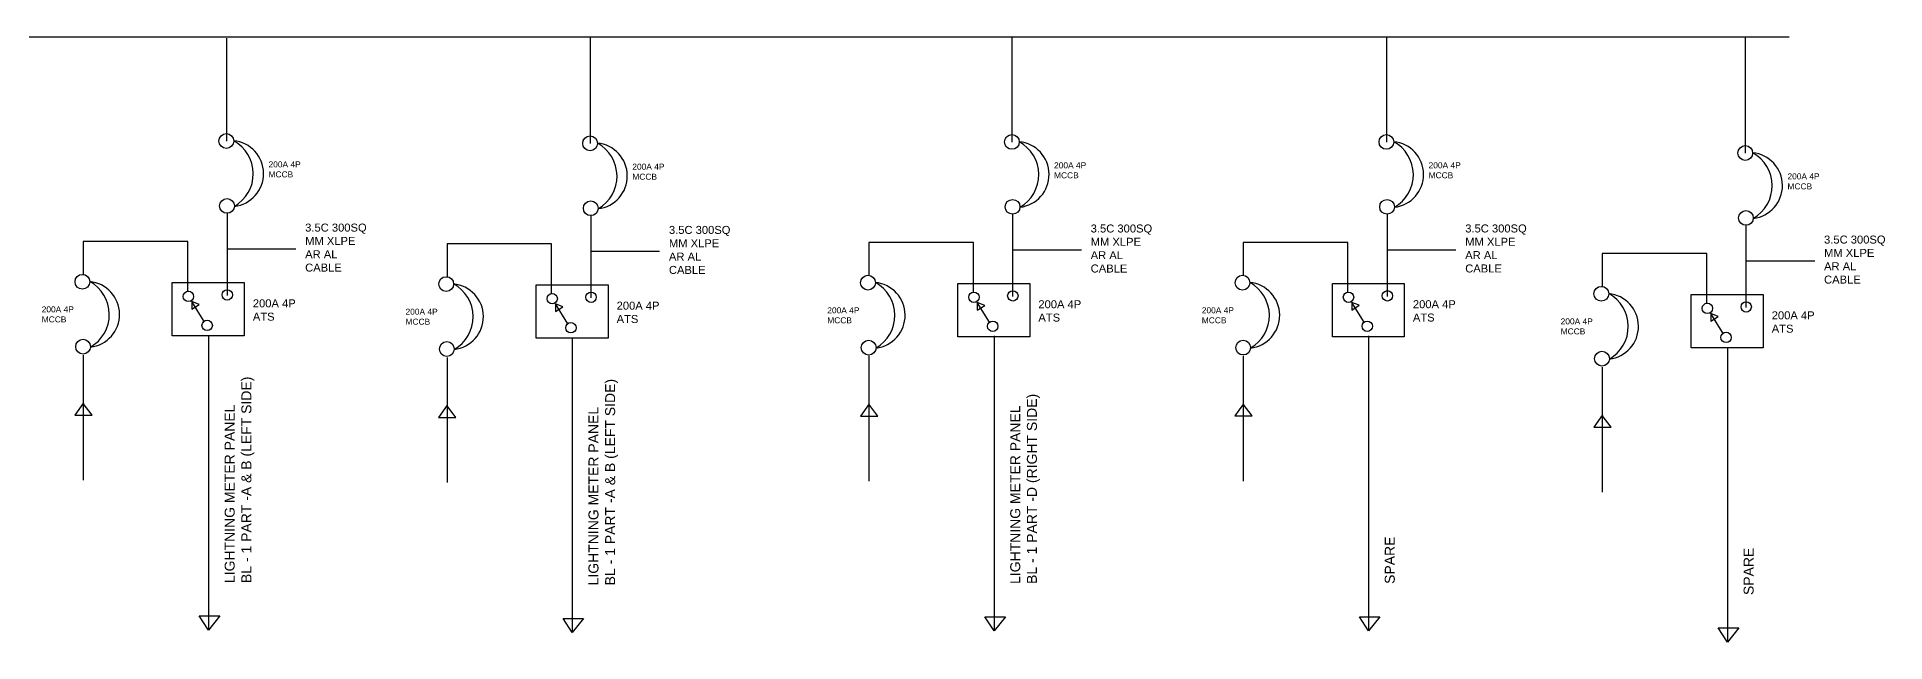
# Model space of a CAD drawing. Header units: inches. Extents: x 12 to 198, y -31 to 23.
# Drawn here: x 105.5 to 197.9, y -30.5 to -0.3 of the extents above; entities that cross this region are included whole.
import ezdxf

# ---------------------------------------------------------------- set-up
doc = ezdxf.new("R2010")
doc.units = ezdxf.units.IN
doc.header["$MEASUREMENT"] = 0
doc.styles.get("Standard").update_dxf_attribs({"font": 'arial.ttf'})

msp = doc.modelspace()

# ---------------------------------------------------------------- linework, layer by layer
at = {"lineweight": 30}
msp.add_line((36.802, -0.274), (193.072, -0.274), dxfattribs=at)
for p, q in [((114.945, -0.327), (114.945, -5.487)), ((133.131, -0.274), (133.131, -5.603)), ((154.216, -0.274), (154.216, -5.533)), ((172.94, -0.274), (172.94, -5.531)), ((190.879, -0.274), (190.879, -6.087)), ((114.98, -9.092), (114.98, -13.205)), ((133.166, -9.208), (133.166, -13.321)), ((154.251, -9.138), (154.251, -13.251)), ((172.975, -9.136), (172.975, -13.249)), ((190.914, -9.692), (190.914, -13.805)), ((113.02, -10.505), (107.79, -10.505)), ((107.79, -10.505), (107.79, -12.151)), ((113.02, -12.989), (113.02, -10.505)), ((114.98, -10.872), (118.42, -10.872)), ((131.207, -10.621), (125.976, -10.621)), ((125.976, -10.621), (125.976, -12.267)), ((131.207, -13.105), (131.207, -10.621)), ((133.166, -10.988), (136.607, -10.988)), ((152.292, -10.55), (147.061, -10.55)), ((147.061, -10.55), (147.061, -12.197)), ((152.292, -13.035), (152.292, -10.55)), ((154.251, -10.918), (157.691, -10.918)), ((171.015, -10.549), (165.785, -10.549)), ((165.785, -10.549), (165.785, -12.195)), ((171.015, -13.033), (171.015, -10.549)), ((172.975, -10.916), (176.415, -10.916)), ((188.955, -11.105), (183.724, -11.105)), ((183.724, -11.105), (183.724, -12.751)), ((188.955, -13.589), (188.955, -11.105)), ((190.914, -11.472), (194.355, -11.472)), ((113.832, -14.496), (113.217, -13.504)), ((113.217, -13.504), (113.217, -13.894)), ((113.587, -13.649), (113.217, -13.504)), ((113.217, -13.894), (113.587, -13.649)), ((132.019, -14.612), (131.403, -13.621)), ((131.403, -13.621), (131.403, -14.01)), ((131.774, -13.765), (131.403, -13.621)), ((131.403, -14.01), (131.774, -13.765)), ((153.104, -14.542), (152.488, -13.55)), ((152.488, -13.55), (152.488, -13.939)), ((152.859, -13.695), (152.488, -13.55)), ((152.488, -13.939), (152.859, -13.695)), ((171.827, -14.54), (171.212, -13.548)), ((171.212, -13.548), (171.212, -13.937)), ((171.582, -13.693), (171.212, -13.548)), ((171.212, -13.937), (171.582, -13.693)), ((189.767, -15.096), (189.151, -14.104)), ((189.151, -14.104), (189.151, -14.493)), ((189.522, -14.249), (189.151, -14.104)), ((189.151, -14.493), (189.522, -14.249)), ((114.052, -15.18), (114.052, -29.932)), ((132.238, -15.296), (132.238, -30.048)), ((153.323, -15.225), (153.323, -29.978)), ((172.047, -15.224), (172.047, -29.976)), ((107.79, -16.181), (107.79, -22.439)), ((125.976, -16.298), (125.976, -22.555)), ((147.061, -16.227), (147.061, -22.485)), ((165.785, -16.225), (165.785, -22.483)), ((189.986, -15.779), (189.986, -30.532)), ((183.724, -16.781), (183.724, -23.039)), ((107.805, -18.577), (107.373, -19.184)), ((107.373, -19.184), (108.237, -19.184)), ((108.237, -19.184), (107.79, -18.597)), ((125.991, -18.693), (125.559, -19.3)), ((125.559, -19.3), (126.423, -19.3)), ((126.423, -19.3), (125.976, -18.713)), ((147.076, -18.622), (146.644, -19.23)), ((146.644, -19.23), (147.508, -19.23)), ((147.508, -19.23), (147.061, -18.643)), ((165.8, -18.62), (165.368, -19.228)), ((165.368, -19.228), (166.232, -19.228)), ((166.232, -19.228), (165.785, -18.641)), ((183.739, -19.176), (183.307, -19.784)), ((184.171, -19.784), (183.724, -19.197)), ((183.307, -19.784), (184.171, -19.784)), ((114.052, -29.932), (113.592, -29.229)), ((113.592, -29.229), (114.619, -29.229)), ((114.619, -29.229), (114.052, -29.932)), ((132.238, -30.048), (131.779, -29.346)), ((131.779, -29.346), (132.806, -29.346)), ((132.806, -29.346), (132.238, -30.048)), ((153.323, -29.978), (152.863, -29.275)), ((152.863, -29.275), (153.891, -29.275)), ((153.891, -29.275), (153.323, -29.978)), ((172.047, -29.976), (171.587, -29.273)), ((171.587, -29.273), (172.614, -29.273)), ((172.614, -29.273), (172.047, -29.976)), ((189.986, -30.532), (189.527, -29.829)), ((189.527, -29.829), (190.554, -29.829)), ((190.554, -29.829), (189.986, -30.532))]:
    msp.add_line(p, q)
for points in [[(112.242, -12.558), (115.839, -12.558), (115.839, -15.226), (112.242, -15.226)], [(130.429, -12.674), (134.025, -12.674), (134.025, -15.342), (130.429, -15.342)], [(151.514, -12.604), (155.11, -12.604), (155.11, -15.272), (151.514, -15.272)], [(170.238, -12.602), (173.834, -12.602), (173.834, -15.27), (170.238, -15.27)], [(188.177, -13.158), (191.773, -13.158), (191.773, -15.826), (188.177, -15.826)]]:
    msp.add_lwpolyline(points, close=True)
for centre, radius in [((114.945, -5.478), 0.369), ((133.131, -5.594), 0.369), ((154.216, -5.524), 0.369), ((172.94, -5.522), 0.369), ((190.879, -6.078), 0.369), ((114.978, -8.723), 0.369), ((133.164, -8.84), 0.369), ((154.249, -8.769), 0.369), ((172.973, -8.767), 0.369), ((190.912, -9.323), 0.369), ((107.749, -12.517), 0.369), ((114.992, -13.175), 0.259), ((125.936, -12.633), 0.369), ((147.021, -12.563), 0.369), ((165.744, -12.561), 0.369), ((183.684, -13.117), 0.369), ((113.049, -13.245), 0.259), ((131.236, -13.361), 0.259), ((133.179, -13.291), 0.259), ((152.321, -13.291), 0.259), ((154.263, -13.221), 0.259), ((171.044, -13.289), 0.259), ((172.987, -13.219), 0.259), ((188.984, -13.845), 0.259), ((190.926, -13.775), 0.259), ((113.986, -14.698), 0.259), ((132.172, -14.814), 0.259), ((153.257, -14.744), 0.259), ((171.981, -14.742), 0.259), ((107.782, -15.763), 0.369), ((125.969, -15.879), 0.369), ((147.054, -15.809), 0.369), ((165.777, -15.807), 0.369), ((189.92, -15.298), 0.259), ((183.717, -16.363), 0.369)]:
    msp.add_circle(centre, radius)
for centre, radius, start, end in [((115.157, -7.108), 1.647, 276.57217, 84.61162), ((114.415, -7.116), 1.876, 299.7499, 61.38144), ((154.429, -7.154), 1.647, 276.57217, 84.61162), ((153.686, -7.161), 1.876, 299.7499, 61.38144), ((173.152, -7.152), 1.647, 276.57217, 84.61162), ((172.41, -7.159), 1.876, 299.7499, 61.38144), ((133.344, -7.224), 1.647, 276.57217, 84.61162), ((132.601, -7.232), 1.876, 299.7499, 61.38144), ((191.092, -7.708), 1.647, 276.57217, 84.61162), ((190.349, -7.715), 1.876, 299.7499, 61.38144), ((107.962, -14.148), 1.647, 276.57217, 84.61162), ((107.219, -14.155), 1.876, 299.7499, 61.38144), ((126.148, -14.264), 1.647, 276.57217, 84.61162), ((125.406, -14.271), 1.876, 299.7499, 61.38144), ((147.233, -14.193), 1.647, 276.57217, 84.61162), ((146.491, -14.201), 1.876, 299.7499, 61.38144), ((165.957, -14.192), 1.647, 276.57217, 84.61162), ((165.214, -14.199), 1.876, 299.7499, 61.38144), ((183.896, -14.747), 1.647, 276.57217, 84.61162), ((183.154, -14.755), 1.876, 299.7499, 61.38144)]:
    msp.add_arc(centre, radius, start, end)

# ---------------------------------------------------------------- texts
at = {"attachment_point": 1}
for s, width, heights, insert, char_height in [('200A 4P\\PMCCB', 1.94006, [0], (117.054, -6.496), 0.3), ('200A 4P\\PMCCB', 1.94006, [0], (135.241, -6.612), 0.3), ('200A 4P\\PMCCB', 1.94006, [0], (156.325, -6.542), 0.3), ('200A 4P\\PMCCB', 1.94006, [0], (175.049, -6.54), 0.3), ('200A 4P\\PMCCB', 1.94006, [0], (192.989, -7.096), 0.3), ('3.5C 300SQ\\PMM XLPE\\PAR AL\\PCABLE', 4.19251, [0], (118.885, -9.607), 0.4), ('3.5C 300SQ\\PMM XLPE\\PAR AL\\PCABLE', 4.19251, [0], (137.071, -9.723), 0.4), ('3.5C 300SQ\\PMM XLPE\\PAR AL\\PCABLE', 4.19251, [0], (158.156, -9.652), 0.4), ('3.5C 300SQ\\PMM XLPE\\PAR AL\\PCABLE', 4.19251, [0], (176.88, -9.65), 0.4), ('3.5C 300SQ\\PMM XLPE\\PAR AL\\PCABLE', 4.19251, [0], (194.819, -10.206), 0.4), ('200A 4P\\PMCCB', 1.94006, [0], (105.715, -13.747), 0.3), ('200A 4P\\PATS', 3.00422, [1.437], (116.269, -13.394), 0.4), ('200A 4P\\PATS', 3.00422, [1.437], (134.456, -13.51), 0.4), ('200A 4P\\PMCCB', 1.94006, [0], (144.987, -13.793), 0.3), ('200A 4P\\PATS', 3.00422, [1.437], (155.54, -13.44), 0.4), ('200A 4P\\PMCCB', 1.94006, [0], (163.71, -13.791), 0.3), ('200A 4P\\PATS', 3.00422, [1.437], (174.264, -13.438), 0.4), ('200A 4P\\PMCCB', 1.94006, [0], (123.902, -13.863), 0.3), ('200A 4P\\PMCCB', 1.94006, [0], (181.65, -14.347), 0.3), ('200A 4P\\PATS', 3.00422, [1.437], (192.203, -13.994), 0.4)]:
    msp.add_mtext_dynamic_manual_height_columns(s, width=width, gutter_width=1, heights=heights, dxfattribs=dict(at, insert=insert, char_height=char_height))
at = {"char_height": 0.5, "attachment_point": 1, "rotation": 90}
for s, insert in [('LIGHTNING METER PANEL\\PBL - 1 PART -A & B (LEFT SIDE)', (114.862, -27.581)), ('LIGHTNING METER PANEL\\PBL - 1 PART -A & B (LEFT SIDE)', (133.049, -27.697)), ('LIGHTNING METER PANEL\\PBL - 1 PART -D (RIGHT SIDE)', (154.134, -27.627)), ('SPARE', (172.858, -27.625)), ('SPARE', (190.797, -28.181))]:
    msp.add_mtext_dynamic_manual_height_columns(s, width=12.43082, gutter_width=1, heights=[2.551], dxfattribs=dict(at, insert=insert))

doc.saveas('drawing.dxf')
